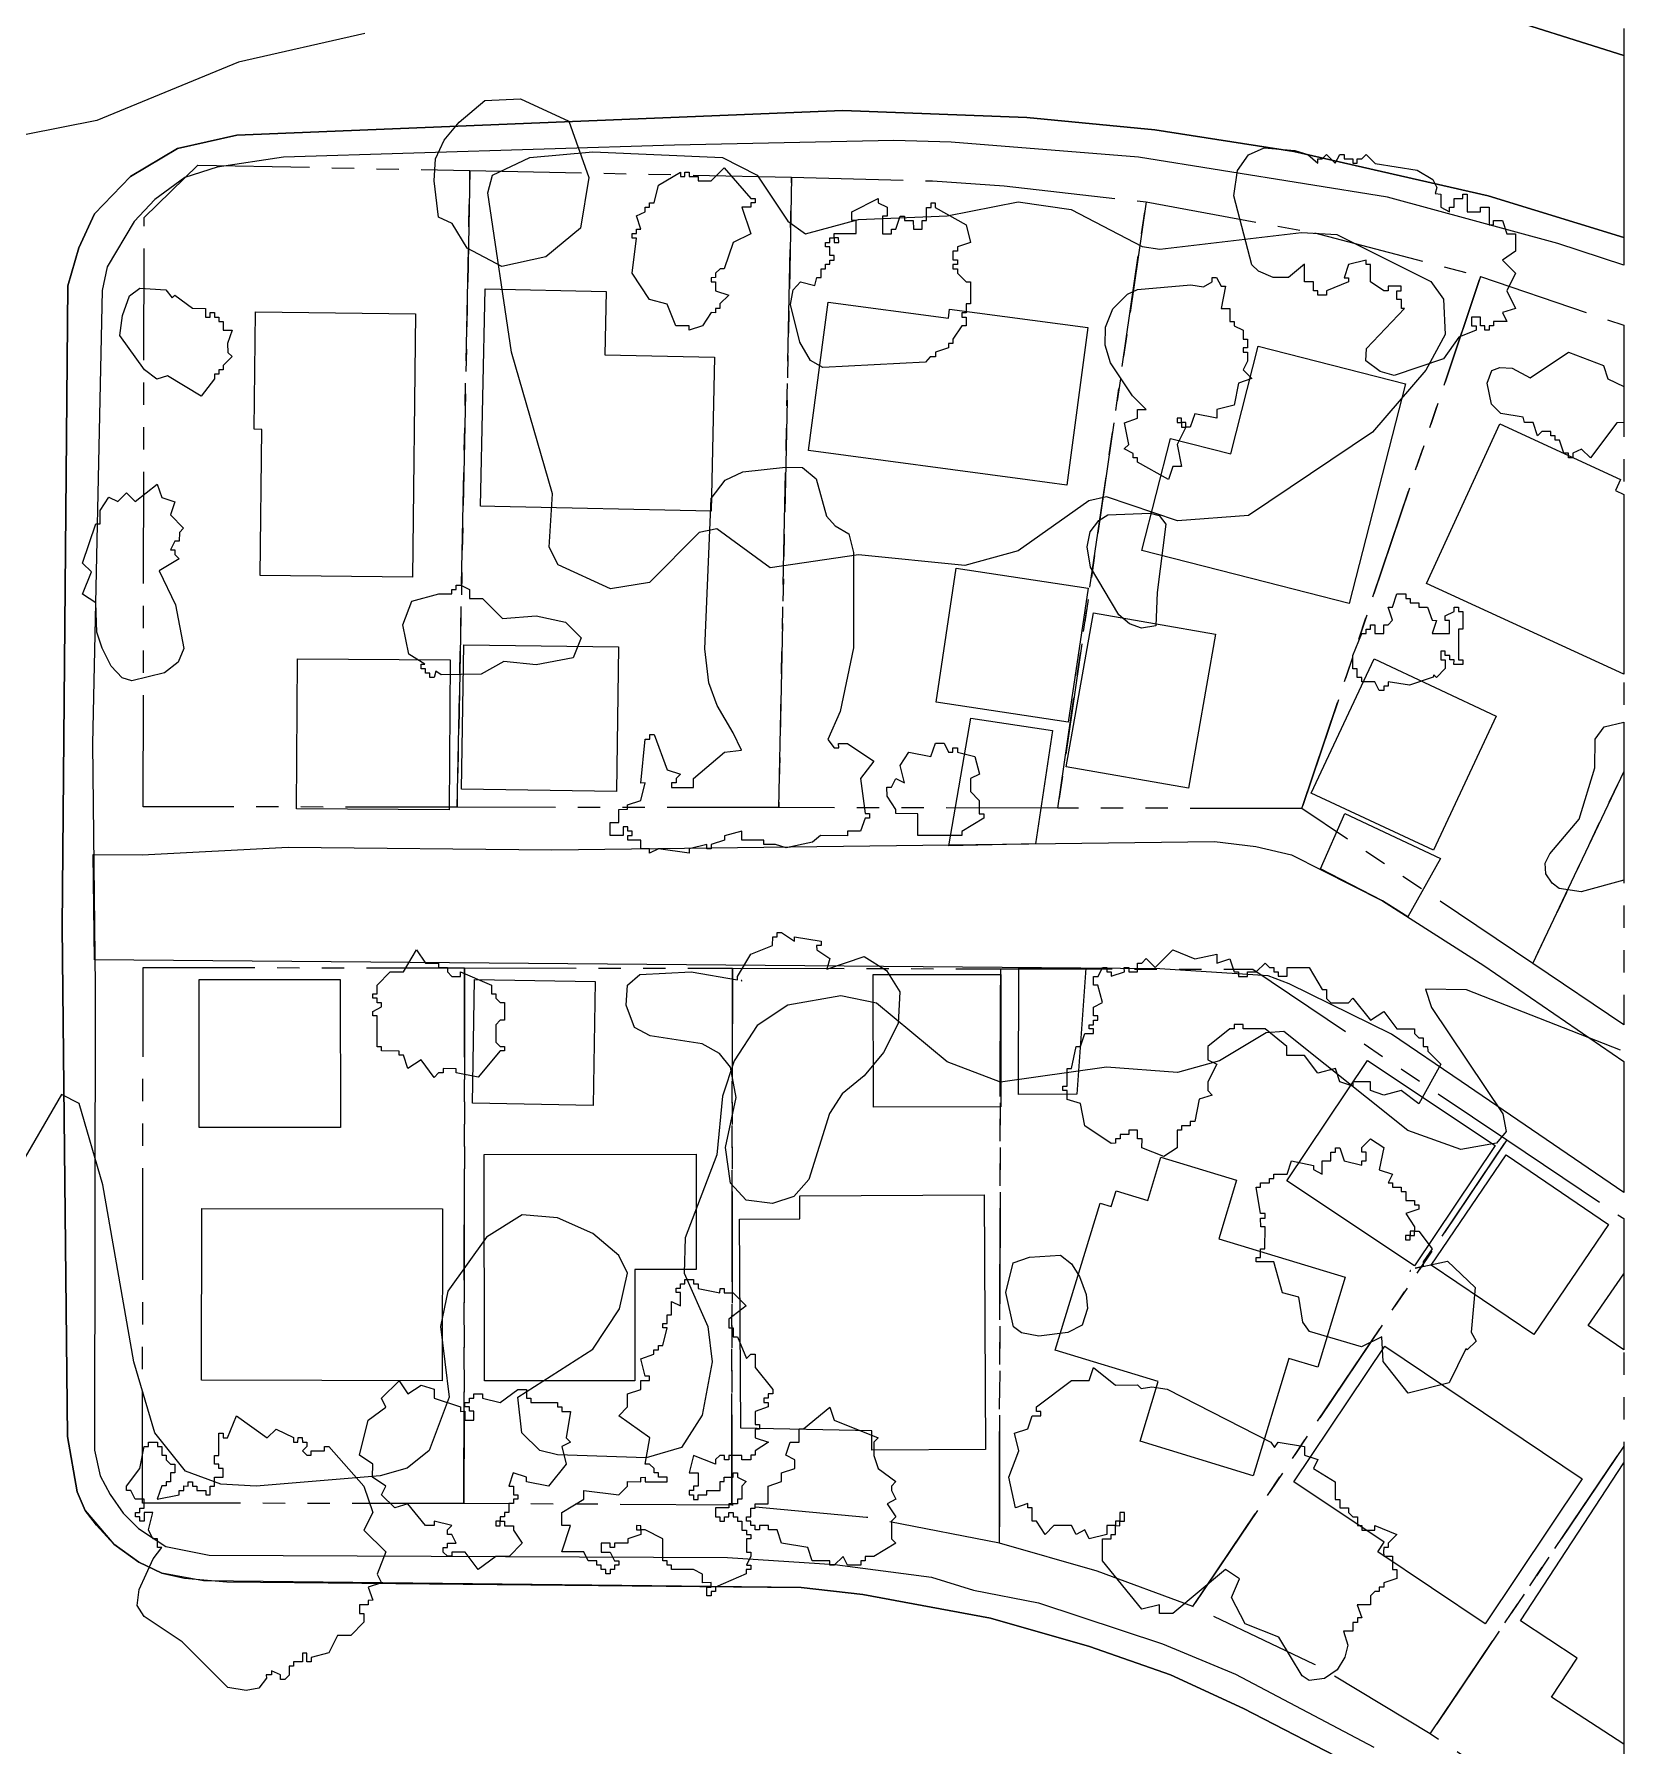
# Model space of a CAD drawing. Header units: metres. Extents: x -550 to 550, y -500 to 950.
# Drawn here: x 459.6 to 550, y -292.6 to -195.2 of the extents above; entities that cross this region are included whole.
import ezdxf

# ---------------------------------------------------------------- set-up
doc = ezdxf.new("R2010")
doc.units = ezdxf.units.M
doc.header["$LTSCALE"] = 2
doc.linetypes.add('PHANTOM', pattern=[6.35, 3.175, -0.635, 0.635, -0.635, 0.635, -0.635])
for name, color, linetype in [('SITE-BLDG-EXIST', 7, 'CONTINUOUS'), ('SITE-PARKING', 250, 'CONTINUOUS'), ('SITE-PROPERTY', 7, 'PHANTOM'), ('SITE-ROAD-CURB', 7, 'CONTINUOUS'), ('SITE-ROAD-GRAVEL', 32, 'CONTINUOUS'), ('SITE-ROAD-PAVED', 7, 'CONTINUOUS'), ('SITE-TREE-CANOPY', 94, 'CONTINUOUS'), ('TOPO-CONTOUR-MINOR', 9, 'CONTINUOUS')]:
    doc.layers.add(name, color=color, linetype=linetype)

msp = doc.modelspace()

# ---------------------------------------------------------------- linework, layer by layer
at = {"layer": 'SITE-BLDG-EXIST'}
for points in [[(485.802, -222.056), (484.973, -222.044), (485.248, -209.675), (492.124, -209.828), (492.049, -213.443), (498.285, -213.573), (498.092, -222.327)], [(472.447, -225.989), (472.534, -217.679), (472.113, -217.668), (472.184, -210.994), (481.279, -211.105), (481.113, -226.077)], [(516.094, -220.547), (503.63, -218.885), (504.757, -210.433), (511.596, -211.342), (511.66, -210.83), (519.525, -211.886), (518.32, -220.85)], [(529.648, -226.37), (522.585, -224.559), (524.215, -218.198), (527.648, -219.07), (529.215, -212.943), (537.584, -215.078), (534.387, -227.577)], [(538.785, -226.437), (542.961, -217.365), (549.818, -220.521), (549.529, -221.155), (550, -221.371), (550, -231.595)], [(510.889, -233.199), (512.036, -225.57), (519.542, -226.702), (518.395, -234.332)], [(518.293, -236.868), (519.835, -228.104), (526.779, -229.325), (525.238, -238.089)], [(483.249, -230.785), (483.196, -239.317), (474.516, -239.262), (474.569, -230.73)], [(492.836, -230.051), (492.721, -238.283), (483.9, -238.15), (484.023, -229.929)], [(542.751, -233.983), (539.174, -241.621), (532.225, -238.364), (535.802, -230.727)], [(468.985, -254.038), (468.977, -248.977), (476.997, -248.976), (477.008, -257.385), (468.981, -257.386)], [(484.638, -248.974), (491.507, -249.082), (491.393, -256.135), (484.524, -256.015)], [(507.316, -248.69), (514.564, -248.688), (514.576, -256.219), (507.321, -256.232)], [(535.423, -253.574), (542.679, -258.411), (538.099, -265.268), (530.843, -260.432)], [(485.195, -258.93), (497.247, -258.912), (497.253, -265.463), (493.755, -265.47), (493.761, -271.8), (485.207, -271.8)], [(549.135, -262.901), (544.878, -269.17), (539.047, -265.225), (543.303, -258.945)], [(520.223, -261.687), (520.847, -261.877), (521.122, -260.987), (522.927, -261.535), (523.674, -259.088), (527.977, -260.395), (526.969, -263.72), (534.158, -265.909), (532.6, -271.035), (530.957, -270.532), (528.926, -277.204), (522.489, -275.239), (523.525, -271.847), (517.67, -270.06)], [(499.707, -262.608), (503.148, -262.59), (503.143, -261.277), (513.621, -261.223), (513.709, -275.706), (507.241, -275.743), (507.235, -274.642), (499.777, -274.488)], [(482.825, -262.02), (482.806, -271.809), (469.111, -271.77), (469.137, -261.992)], [(536.408, -269.838), (547.642, -277.383), (542.119, -285.619), (536.014, -281.529), (536.38, -280.984), (531.243, -277.541)], [(545.886, -289.794), (547.342, -287.572), (544.121, -285.465), (550, -276.464), (550, -292.479)]]:
    msp.add_lwpolyline(points, close=True, dxfattribs=at)
at = {"layer": 'SITE-PARKING'}
for points in [[(516.539, -241.248), (511.616, -241.365), (512.861, -234.103), (517.502, -234.798)], [(537.716, -245.401), (536.277, -244.487), (532.761, -242.681), (534.141, -239.535), (539.574, -242.088)], [(518.903, -255.501), (515.574, -255.519), (515.604, -248.289), (519.403, -248.327)], [(547.983, -268.651), (550, -265.708), (550, -270.036)]]:
    msp.add_lwpolyline(points, close=True, dxfattribs=at)
at = {"layer": 'SITE-PROPERTY'}
for points in [[(483.646, -239.173), (465.801, -239.14), (465.849, -205.624), (468.9, -202.636), (484.379, -202.955)], [(501.941, -239.195), (483.646, -239.173), (484.379, -202.955), (502.673, -203.322)], [(517.813, -239.226), (501.941, -239.195), (502.673, -203.322), (510.693, -203.543), (514.752, -203.815), (522.834, -204.737)], [(531.697, -239.242), (517.813, -239.226), (522.834, -204.737), (532.418, -206.495), (541.854, -208.976)], [(544.82, -248.068), (531.697, -239.242), (541.854, -208.976), (550, -211.754), (550, -237.143)], [(544.82, -248.068), (550, -237.143), (550, -251.555)], [(484.033, -278.785), (465.752, -278.762), (465.79, -248.283), (484.077, -248.317)], [(499.266, -278.87), (484.033, -278.785), (484.077, -248.317), (499.31, -248.336)], [(514.489, -281.035), (506.934, -279.569), (499.266, -278.87), (499.31, -248.336), (514.55, -248.365)], [(525.483, -284.642), (520.057, -282.633), (514.489, -281.035), (514.55, -248.365), (528.905, -248.383), (543.347, -258.1)], [(538.986, -291.888), (532.418, -287.932), (525.483, -284.642), (543.347, -258.1), (550, -262.574), (550, -275.512)], [(538.986, -291.888), (550, -275.512), (550, -299.298)]]:
    msp.add_lwpolyline(points, close=True, dxfattribs=at)
at = {"layer": 'SITE-ROAD-CURB'}
for points in [[(550, -194.867), (550, -196.412), (541.943, -193.859)], [(534.756, -293.752), (528.376, -290.452), (524.221, -288.522), (519.609, -286.926), (513.978, -285.306), (506.718, -283.951), (503.221, -283.569), (469.216, -283.183), (466.85, -282.746), (465.551, -282.11), (464.127, -281.096), (463.131, -280.016), (462.493, -279.181), (462.031, -278.112), (461.494, -274.975), (461.178, -245.975), (461.504, -209.501), (462.139, -207.355), (463.019, -205.409), (465.072, -203.298), (467.743, -201.689), (471.115, -200.936), (505.578, -199.544), (516.042, -199.935), (523.338, -200.644), (531.23, -201.866), (542.288, -204.394), (550, -206.753), (550, -208.336), (546.253, -207.101), (536.571, -204.465), (522.409, -202.189), (511.742, -201.331), (508.49, -201.238), (496.01, -201.512), (473.775, -202.186), (470.01, -202.759), (468.155, -203.347), (466.447, -204.602), (465.273, -205.857), (463.753, -208.436), (463.463, -209.77), (462.905, -235.565), (463.056, -249.37), (463.017, -275.755), (463.352, -277.202), (463.92, -278.271), (464.663, -279.328), (465.519, -280.197), (467.091, -281.222), (469.555, -281.715), (499.023, -281.862), (505.14, -282.248), (510.631, -282.977), (513.025, -283.714), (516.718, -284.442), (523.774, -286.764), (527.915, -288.482), (535.783, -292.652)]]:
    msp.add_lwpolyline(points, dxfattribs=at)
at = {"layer": 'SITE-ROAD-GRAVEL'}
msp.add_lwpolyline([(540.752, -254.782), (536.787, -252.085), (530.976, -249.219), (529.768, -248.762), (523.624, -248.365), (463.03, -247.846), (462.946, -241.862), (465.741, -241.876), (474.036, -241.441), (489.03, -241.604), (526.716, -241.116), (529.082, -241.397), (531.104, -241.889), (536.277, -244.487), (542.045, -248.176), (550, -253.642), (550, -261.094)], close=True, dxfattribs=at)
at = {"layer": 'SITE-ROAD-PAVED'}
msp.add_lwpolyline([(541.943, -193.859), (550, -196.412), (550, -206.753), (542.288, -204.394), (531.23, -201.866), (523.338, -200.644), (516.042, -199.935), (505.578, -199.544), (471.115, -200.936), (467.743, -201.689), (465.072, -203.298), (463.019, -205.409), (462.139, -207.355), (461.504, -209.501), (461.178, -245.975), (461.494, -274.975), (462.031, -278.112), (462.493, -279.181), (464.127, -281.096), (465.551, -282.11), (466.85, -282.746), (468.149, -283.037), (470.543, -283.229), (503.221, -283.569), (506.718, -283.951), (513.978, -285.306), (519.609, -286.926), (524.221, -288.522), (528.376, -290.452), (534.756, -293.752)], dxfattribs=at)
at = {"layer": 'SITE-TREE-CANOPY'}
for points in [[(487.249, -198.865), (490, -200.136), (491.141, -203.341), (490.667, -206.233), (488.699, -207.866), (486.184, -208.408), (484.219, -207.371), (483.364, -205.957), (482.599, -205.6), (482.341, -203.542), (482.427, -202.285), (482.913, -201.229), (483.764, -200.195), (485.233, -198.963)], [(538.252, -202.932), (539.15, -203.455), (539.36, -203.912), (539.275, -204.257), (539.598, -204.29), (539.597, -205.036), (540.096, -205.292), (540.096, -205.036), (540.349, -205.036), (540.35, -204.536), (540.848, -204.537), (540.848, -204.292), (541.094, -204.292), (541.1, -205.293), (541.844, -205.294), (541.845, -205.038), (542.35, -205.039), (542.349, -206.04), (542.595, -206.04), (542.595, -205.784), (543.101, -205.785), (543.346, -206.542), (543.845, -206.542), (543.85, -207.544), (543.098, -208.043), (543.849, -208.789), (543.349, -209.79), (543.846, -210.792), (543.095, -211.035), (543.347, -211.536), (542.595, -211.535), (542.595, -211.791), (542.349, -211.791), (542.349, -212.036), (542.096, -212.035), (542.096, -211.791), (541.851, -211.79), (541.844, -211.29), (541.346, -211.289), (541.345, -211.79), (541.598, -211.79), (541.598, -212.035), (540.614, -212.434), (539.742, -213.657), (536.945, -214.61), (536.138, -214.386), (535.338, -213.785), (535.36, -213.084), (537.533, -210.795), (537.35, -210.795), (537.351, -210.294), (537.098, -210.294), (537.099, -209.793), (537.344, -209.794), (537.345, -209.538), (536.6, -209.537), (536.6, -209.793), (536.347, -209.793), (535.596, -209.291), (535.597, -208.29), (535.345, -208.29), (535.345, -208.045), (534.347, -208.288), (534.101, -209.045), (534.346, -209.045), (534.346, -209.29), (533.095, -209.789), (533.095, -210.044), (532.597, -210.044), (532.597, -209.788), (532.351, -209.788), (532.345, -209.287), (531.846, -209.287), (531.847, -208.285), (530.926, -209.03), (530.055, -209.04), (529.227, -208.683), (528.841, -208.315), (527.814, -204.387), (528.04, -202.941), (528.659, -202.052), (529.552, -201.664), (531.293, -201.811), (532.03, -202.034), (532.599, -202.535), (532.599, -202.291), (532.845, -202.291), (533.098, -202.035), (533.596, -202.537), (533.849, -202.036), (534.095, -202.037), (534.095, -202.292), (534.6, -202.293), (534.6, -202.538), (534.846, -202.538), (534.846, -202.293), (535.099, -202.294), (535.345, -202.038), (535.857, -202.55)], [(500.347, -204.543), (500.6, -204.543), (500.599, -204.788), (500.347, -204.788), (500.346, -205.043), (499.848, -205.043), (500.344, -206.545), (499.347, -207.044), (498.846, -208.534), (498.6, -208.545), (498.347, -208.79), (498.347, -209.034), (498.101, -209.045), (498.101, -209.29), (498.347, -209.29), (498.346, -209.791), (499.097, -210.036), (498.598, -210.536), (498.598, -210.792), (498.345, -210.792), (498.344, -211.037), (498.099, -211.036), (497.599, -211.792), (496.847, -212.036), (496.848, -211.791), (496.096, -211.79), (495.599, -210.544), (494.595, -210.287), (493.6, -208.795), (493.848, -206.793), (493.595, -206.793), (493.595, -206.537), (493.848, -206.537), (493.849, -206.292), (494.094, -206.293), (493.849, -205.536), (494.348, -205.292), (494.349, -205.036), (494.594, -205.036), (494.595, -204.792), (494.848, -204.792), (495.095, -203.791), (496.346, -203.036), (496.345, -203.292), (496.598, -203.292), (496.598, -203.037), (496.844, -203.037), (496.851, -203.293), (497.35, -203.293), (497.349, -203.538), (498.101, -203.539), (498.846, -202.795)], [(505.099, -206.54), (506.349, -206.541), (506.35, -205.785), (506.097, -205.785), (506.098, -205.295), (507.595, -204.541), (507.594, -204.785), (508.1, -205.042), (508.099, -205.542), (507.846, -205.542), (507.845, -206.543), (508.351, -206.544), (508.351, -206.288), (508.597, -206.288), (508.85, -205.543), (509.096, -205.544), (509.096, -205.788), (509.595, -205.789), (509.601, -206.289), (510.1, -206.29), (510.1, -205.789), (510.346, -205.79), (510.347, -205.044), (510.6, -205.045), (510.6, -204.789), (510.846, -204.789), (510.846, -205.045), (512.6, -206.037), (512.845, -207.039), (512.1, -207.294), (512.1, -207.538), (511.847, -207.538), (511.846, -208.039), (512.099, -208.039), (512.099, -208.295), (511.846, -208.294), (511.846, -208.539), (512.098, -208.539), (512.098, -208.795), (512.596, -209.285), (512.849, -209.286), (512.847, -210.543), (512.595, -210.542), (512.601, -211.043), (512.348, -211.043), (512.348, -211.287), (512.601, -211.288), (512.6, -211.788), (512.347, -211.788), (511.848, -212.544), (511.847, -212.788), (511.595, -212.788), (511.594, -213.044), (510.85, -213.288), (510.849, -213.544), (510.554, -213.543), (510.28, -213.843), (504.451, -214.148), (503.756, -213.757), (503.146, -212.711), (502.615, -210.564), (502.77, -209.729), (503.185, -209.274), (503.993, -209.497), (504.099, -209.041), (504.344, -209.042), (504.345, -208.541), (504.598, -208.541), (504.598, -208.286), (504.851, -208.286), (504.844, -208.041), (505.097, -208.041), (505.097, -207.786), (504.845, -207.785), (504.845, -207.285), (504.599, -207.284), (504.6, -207.04), (504.846, -207.04), (504.846, -206.784), (505.099, -206.785)], [(505.098, -207.04), (505.351, -207.041), (505.344, -206.785), (505.099, -206.785)], [(524.601, -218.544), (524.845, -219.79), (524.347, -219.789), (524.1, -220.534), (522.346, -219.542), (522.346, -219.286), (522.1, -219.286), (522.1, -219.041), (521.595, -218.785), (521.848, -218.54), (521.597, -217.294), (522.349, -217.039), (522.349, -216.539), (522.834, -216.539), (522.055, -215.771), (520.807, -213.889), (520.5, -212.877), (520.529, -211.865), (520.938, -210.819), (521.774, -209.986), (522.343, -209.709), (525.371, -209.457), (526.101, -209.569), (526.6, -209.291), (526.6, -209.035), (526.846, -209.036), (527.098, -209.537), (527.351, -209.537), (527.097, -210.794), (527.595, -210.794), (527.594, -211.539), (527.847, -211.54), (527.847, -211.784), (528.345, -212.041), (528.345, -212.542), (528.597, -212.542), (528.597, -213.042), (528.351, -213.042), (528.351, -213.287), (528.597, -213.287), (528.596, -213.788), (528.35, -214.288), (528.848, -214.789), (528.096, -215.044), (527.848, -216.29), (526.851, -216.544), (526.85, -217.045), (525.601, -216.787), (525.347, -217.544), (525.101, -217.543)], [(466.575, -214.813), (465.873, -214.29), (464.471, -212.341), (464.613, -211.196), (465.015, -210.084), (465.605, -209.651), (467.087, -209.73), (467.437, -210.198), (467.599, -210.042), (468.596, -210.789), (469.347, -210.79), (469.346, -211.29), (469.599, -211.291), (469.6, -211.035), (469.845, -211.035), (469.845, -211.291), (470.098, -211.291), (470.098, -211.536), (470.35, -211.536), (470.35, -212.037), (470.848, -212.038), (470.595, -212.794), (470.601, -213.294), (470.847, -213.539), (470.347, -214.039), (470.347, -214.295), (470.101, -214.295), (470.101, -214.539), (469.848, -214.539), (469.848, -214.795), (469.095, -215.795), (467.179, -214.636)], [(549.597, -217.295), (548.099, -219.295), (547.601, -218.794), (547.095, -219.038), (547.095, -219.294), (546.849, -219.294), (546.849, -219.038), (546.596, -219.038), (546.345, -218.292), (546.099, -218.292), (546.099, -218.036), (545.846, -218.036), (545.846, -217.791), (545.348, -217.79), (545.095, -218.035), (544.85, -217.289), (544.351, -217.288), (544.288, -216.988), (543.003, -216.775), (542.47, -216.241), (542.24, -215.039), (542.501, -214.327), (542.943, -214.15), (543.646, -214.195), (544.67, -214.742), (546.849, -213.287), (548.85, -214.035), (549.095, -214.791), (550, -215.244), (550, -217.286)], [(524.849, -217.042), (524.596, -217.042), (524.596, -217.287), (524.848, -217.287)], [(525.094, -217.287), (524.848, -217.287), (524.848, -217.543), (525.101, -217.543)], [(499.348, -234.932), (498.437, -233.384), (497.968, -232.093), (497.731, -230.158), (498.093, -221.604), (498.895, -220.559), (499.892, -220.093), (502.323, -219.818), (503.285, -219.853), (504.071, -220.488), (504.651, -222.613), (505.156, -223.159), (505.935, -223.627), (506.201, -224.684), (506.194, -230.101), (505.438, -233.726), (504.741, -235.316), (505.098, -235.795), (505.351, -235.784), (505.345, -235.54), (505.85, -235.54), (507.345, -236.543), (506.599, -237.543), (506.85, -239.535), (507.095, -239.535), (507.095, -239.791), (506.849, -239.791), (506.596, -240.536), (505.851, -240.535), (505.851, -240.791), (504.313, -240.789), (503.863, -241.166), (502.367, -241.487), (501.756, -241.286), (501.096, -241.285), (501.096, -241.041), (499.846, -241.039), (499.846, -240.538), (498.849, -240.793), (498.849, -241.038), (498.097, -241.293), (498.097, -241.537), (497.851, -241.537), (497.851, -241.292), (496.846, -241.536), (496.846, -241.792), (495.098, -241.545), (494.599, -241.789), (494.599, -241.544), (494.1, -241.544), (494.101, -241.043), (493.35, -241.042), (493.35, -240.786), (493.596, -240.787), (493.596, -240.542), (493.35, -240.542), (493.35, -240.286), (493.098, -240.286), (493.097, -240.786), (492.346, -240.785), (492.347, -240.04), (492.845, -240.04), (492.846, -239.295), (493.345, -239.285), (493.345, -239.04), (494.097, -238.785), (494.351, -237.784), (494.098, -237.795), (494.347, -235.293), (494.6, -235.293), (494.6, -235.037), (494.846, -235.037), (495.595, -237.04), (496.346, -237.286), (496.1, -237.542), (496.1, -237.786), (495.847, -237.786), (495.846, -238.042), (497.096, -238.043), (497.097, -237.543), (498.848, -236.043), (499.817, -235.922)], [(463.097, -227.534), (462.346, -227.044), (462.846, -225.788), (462.348, -225.287), (463.096, -223.04), (463.348, -223.041), (463.349, -222.284), (463.849, -221.54), (464.347, -221.785), (464.846, -221.285), (465.344, -221.786), (466.596, -220.787), (466.848, -221.543), (467.599, -221.789), (467.345, -222.545), (468.096, -223.291), (467.85, -223.536), (467.849, -224.036), (467.596, -224.036), (467.35, -224.536), (467.595, -224.537), (467.595, -224.792), (467.848, -225.037), (466.709, -225.726), (467.641, -227.662), (468.115, -230.132), (467.777, -230.922), (466.997, -231.521), (465.156, -231.986), (464.602, -231.819), (463.978, -231.14), (463.459, -230.116), (463.151, -229.214)], [(522.58, -228.986), (521.885, -228.73), (521.275, -228.217), (519.67, -225.512), (519.474, -224.355), (519.651, -223.51), (520.15, -222.854), (520.656, -222.532), (523.072, -222.446), (523.585, -222.58), (523.964, -223.059), (523.467, -226.963), (523.395, -228.843)], [(482.6, -227.036), (483.345, -227.036), (483.345, -226.792), (483.598, -226.792), (483.598, -226.536), (483.851, -226.536), (484.349, -226.793), (484.349, -227.293), (485.1, -227.294), (486.237, -228.43), (488.14, -228.277), (489.804, -228.646), (490.709, -229.537), (490.258, -230.671), (488.144, -231.08), (486.304, -230.889), (485.018, -231.61), (482.735, -231.63), (482.441, -231.44), (482.349, -231.785), (482.096, -231.785), (482.096, -231.54), (481.851, -231.54), (481.851, -231.295), (481.598, -231.295), (481.598, -231.039), (481.809, -231.039), (480.904, -230.471), (480.569, -228.791), (481.069, -227.445)], [(539.165, -231.776), (537.816, -232.22), (536.601, -232.04), (536.601, -232.285), (536.348, -232.285), (536.348, -232.54), (536.095, -232.54), (535.85, -232.039), (535.098, -232.038), (535.098, -231.794), (534.846, -231.793), (534.846, -231.293), (534.6, -231.292), (534.594, -230.536), (535.094, -229.291), (535.347, -229.291), (535.348, -229.035), (535.6, -229.036), (535.601, -228.791), (535.846, -228.791), (535.846, -229.292), (536.345, -229.292), (536.345, -228.792), (536.598, -228.792), (536.851, -228.537), (536.599, -227.791), (536.845, -227.791), (537.099, -227.035), (537.597, -227.036), (537.597, -227.292), (537.85, -227.292), (537.85, -227.537), (538.348, -227.537), (538.348, -227.793), (538.847, -227.794), (539.098, -228.539), (539.344, -228.54), (539.098, -229.285), (540.095, -229.286), (540.096, -228.54), (539.85, -228.54), (539.85, -228.284), (540.349, -228.04), (540.349, -227.784), (540.595, -227.785), (540.595, -228.041), (540.848, -228.041), (540.847, -229.042), (540.601, -229.042), (540.599, -230.788), (540.844, -230.788), (540.851, -231.044), (540.345, -231.044), (540.346, -230.788), (540.1, -230.787), (540.1, -230.543), (539.847, -230.542), (539.848, -230.287), (539.595, -230.286), (539.594, -230.787), (539.847, -230.787), (539.847, -231.288), (539.347, -231.788), (539.207, -231.643)], [(547.578, -243.978), (546.328, -243.787), (545.935, -243.487), (545.563, -242.952), (545.522, -242.352), (545.803, -241.818), (547.463, -239.851), (548.352, -236.938), (548.382, -235.303), (548.881, -234.602), (550, -234.333), (550, -243.316)], [(511.594, -236.037), (511.847, -236.037), (511.847, -235.792), (512.1, -235.792), (512.1, -236.037), (513.097, -236.294), (513.349, -237.285), (512.85, -237.54), (512.849, -238.285), (513.347, -238.786), (513.346, -239.543), (513.599, -239.543), (513.598, -239.788), (512.347, -240.543), (512.347, -240.787), (509.847, -240.784), (509.848, -239.538), (508.598, -239.537), (508.599, -239.292), (508.101, -238.535), (508.094, -238.035), (508.347, -238.035), (508.601, -237.535), (509.099, -237.791), (508.847, -236.79), (509.347, -236.045), (510.597, -236.291), (510.851, -235.535), (511.349, -235.536)], [(499.598, -248.792), (500.351, -247.536), (501.594, -247.037), (501.595, -246.536), (501.848, -246.537), (501.848, -246.292), (502.101, -246.292), (502.845, -246.794), (502.845, -246.538), (504.348, -246.784), (504.347, -247.04), (504.094, -247.04), (504.101, -247.285), (504.845, -247.786), (504.676, -248.375), (506.791, -247.666), (508.061, -248.457), (508.825, -249.682), (508.724, -251.473), (507.901, -253.118), (506.796, -254.452), (505.552, -255.485), (504.827, -256.596), (503.643, -260.354), (502.799, -261.321), (501.576, -261.72), (500.095, -261.529), (499.204, -260.56), (498.912, -258.524), (499.526, -255.689), (499.198, -253.953), (498.574, -253.185), (497.584, -252.627), (494.628, -252.179), (493.737, -251.699), (493.254, -250.431), (493.332, -249.296), (494.036, -248.696), (496.957, -248.544), (499.597, -248.992)], [(481.844, -248.036), (482.596, -248.037), (482.596, -248.293), (483.101, -248.293), (483.101, -248.538), (483.346, -248.794), (483.845, -248.795), (483.845, -248.539), (485.6, -249.287), (485.6, -249.787), (485.845, -249.787), (485.845, -250.043), (486.098, -250.288), (486.35, -250.289), (486.349, -251.29), (486.096, -251.289), (485.85, -251.545), (485.849, -252.535), (486.095, -252.791), (486.347, -252.791), (486.347, -253.036), (486.101, -253.036), (484.849, -254.536), (483.6, -254.29), (483.6, -254.045), (482.848, -254.044), (482.848, -254.289), (482.595, -254.289), (482.349, -254.544), (481.599, -253.542), (480.847, -254.042), (480.595, -253.285), (480.349, -253.285), (480.349, -253.04), (479.345, -253.039), (479.345, -252.794), (479.1, -252.794), (479.095, -251.036), (478.849, -251.036), (478.849, -250.791), (479.348, -250.536), (479.348, -250.291), (479.096, -250.291), (479.096, -250.035), (478.85, -250.035), (478.85, -249.79), (479.096, -249.79), (479.097, -249.29), (479.849, -248.534), (480.601, -248.535), (481.347, -247.29)], [(525.598, -247.789), (526.848, -247.535), (526.848, -248.035), (527.6, -247.792), (527.844, -248.537), (528.097, -248.537), (528.097, -248.793), (528.596, -248.794), (528.596, -248.538), (529.094, -248.539), (529.601, -248.039), (529.846, -248.295), (530.099, -248.295), (530.099, -248.54), (530.345, -248.54), (530.344, -248.785), (530.85, -248.785), (530.851, -248.285), (532.101, -248.286), (532.851, -249.544), (533.096, -249.545), (533.096, -250.045), (533.348, -250.29), (534.346, -250.291), (534.599, -250.036), (535.594, -251.294), (536.347, -250.794), (537.097, -251.785), (538.101, -251.787), (538.101, -252.042), (538.346, -252.287), (538.599, -252.288), (538.598, -252.788), (538.844, -252.789), (538.851, -253.044), (539.595, -253.791), (538.349, -256.036), (537.345, -255.29), (536.348, -255.544), (535.597, -255.287), (535.597, -254.787), (534.6, -254.786), (534.6, -255.042), (533.849, -254.785), (533.597, -254.039), (532.599, -254.294), (531.849, -253.292), (530.844, -253.291), (530.845, -252.79), (529.596, -251.787), (528.346, -251.786), (528.346, -251.541), (527.848, -251.541), (527.847, -251.785), (527.595, -251.785), (526.35, -252.785), (526.349, -253.541), (526.848, -253.786), (526.348, -254.787), (526.347, -255.287), (526.6, -255.544), (525.848, -255.787), (525.601, -257.044), (525.348, -257.044), (525.348, -257.288), (524.849, -257.288), (524.849, -257.544), (524.596, -257.543), (524.595, -258.544), (523.85, -259.044), (522.6, -258.542), (522.601, -258.041), (522.348, -258.041), (522.348, -257.541), (521.85, -257.54), (521.85, -257.785), (521.351, -257.795), (521.351, -258.04), (521.098, -258.04), (521.097, -258.284), (520.845, -258.295), (519.35, -257.292), (519.099, -256.035), (518.348, -255.789), (518.348, -255.289), (518.095, -255.288), (518.096, -255.044), (518.348, -255.044), (518.35, -254.043), (518.595, -254.043), (518.85, -252.787), (519.096, -252.787), (519.349, -252.042), (519.848, -252.042), (519.848, -251.787), (519.595, -251.786), (519.596, -251.542), (519.849, -251.542), (519.849, -251.286), (520.095, -251.286), (520.095, -251.042), (519.849, -251.041), (519.85, -250.541), (520.349, -250.286), (520.097, -249.295), (519.844, -249.295), (519.845, -248.794), (520.098, -248.795), (520.351, -248.294), (520.597, -248.295), (520.597, -248.539), (520.849, -248.54), (520.849, -248.784), (521.601, -248.541), (521.594, -248.285), (521.847, -248.285), (521.847, -248.541), (522.345, -248.542), (522.346, -248.041), (522.599, -248.041), (522.845, -247.786), (523.35, -248.287), (524.348, -247.287)], [(499.85, -249.037), (499.794, -249.037), (499.85, -249.07)], [(538.347, -263.289), (539.097, -264.291), (538.598, -265.035), (538.597, -265.291), (538.127, -265.402), (539.981, -264.993), (541.553, -266.496), (541.325, -269.043), (541.598, -269.544), (541.099, -270.044), (541.015, -269.977), (540.078, -271.923), (537.739, -272.51), (536.315, -270.695), (536.247, -269.293), (535.087, -269.87), (532.132, -268.988), (531.753, -268.464), (531.523, -267.04), (530.596, -266.794), (530.1, -265.036), (529.096, -265.035), (529.096, -264.79), (529.349, -264.791), (529.349, -264.29), (529.595, -264.29), (529.597, -263.045), (529.351, -263.044), (529.344, -262.544), (529.597, -262.544), (529.598, -262.288), (529.345, -262.288), (529.101, -260.786), (529.346, -260.786), (529.347, -260.541), (529.845, -260.542), (529.846, -260.286), (530.099, -260.286), (530.099, -260.042), (530.85, -260.043), (531.097, -259.287), (532.347, -259.544), (532.347, -259.789), (532.845, -260.045), (532.846, -259.289), (533.344, -259.289), (533.345, -258.789), (533.598, -258.789), (533.598, -258.544), (533.851, -258.545), (534.096, -259.29), (535.1, -259.536), (535.1, -259.291), (535.346, -259.292), (535.347, -258.791), (535.101, -258.791), (535.101, -258.535), (535.6, -258.035), (536.351, -258.537), (536.097, -259.793), (536.848, -260.039), (536.595, -260.539), (536.847, -260.539), (536.847, -260.795), (537.346, -260.785), (537.345, -261.041), (537.598, -261.041), (537.598, -261.541), (538.096, -261.542), (538.096, -261.787), (538.349, -261.787), (538.348, -262.043), (537.597, -262.287), (538.094, -263.044), (538.101, -263.288)], [(537.595, -263.544), (537.595, -263.788), (537.848, -263.789), (537.848, -263.544)], [(537.848, -263.288), (537.848, -263.544), (538.101, -263.544), (538.101, -263.288)], [(516.195, -264.764), (517.965, -264.654), (518.582, -265.156), (519.045, -265.868), (519.43, -266.892), (519.506, -267.682), (519.203, -268.638), (518.374, -269.049), (516.73, -269.258), (515.754, -269.068), (515.291, -268.734), (514.858, -266.786), (515.281, -265.085)], [(537.874, -265.524), (537.846, -265.535), (537.846, -265.591)], [(494.095, -280.543), (493.35, -280.787), (493.35, -281.043), (492.598, -281.042), (492.598, -281.287), (492.345, -281.286), (492.346, -281.042), (491.847, -281.041), (491.846, -281.542), (492.345, -281.542), (492.597, -282.043), (492.85, -282.044), (492.85, -282.288), (492.597, -282.288), (492.597, -282.544), (492.351, -282.543), (492.35, -282.788), (492.098, -282.788), (492.098, -282.543), (491.845, -282.543), (491.845, -282.287), (491.6, -282.287), (491.6, -282.042), (491.094, -282.041), (490.849, -281.54), (489.599, -281.539), (490.099, -280.038), (489.601, -280.037), (489.595, -279.292), (490.846, -278.537), (490.846, -278.037), (492.848, -278.295), (493.347, -277.795), (493.347, -277.539), (494.099, -277.54), (494.099, -277.295), (494.345, -277.284), (494.344, -277.54), (495.595, -277.542), (495.595, -277.286), (495.096, -277.285), (495.096, -277.041), (494.851, -277.04), (494.851, -276.784), (494.598, -276.539), (494.346, -276.539), (494.6, -275.038), (492.846, -273.79), (493.345, -273.29), (493.346, -272.544), (494.098, -272.29), (494.099, -271.789), (494.597, -271.79), (494.598, -271.545), (494.345, -271.545), (494.1, -270.543), (494.845, -270.288), (494.845, -270.043), (495.098, -270.044), (495.098, -269.788), (495.351, -269.788), (495.598, -268.787), (495.345, -268.787), (495.346, -268.542), (495.598, -268.543), (495.599, -268.042), (495.845, -268.042), (495.846, -267.286), (496.351, -267.543), (496.345, -266.786), (496.099, -266.786), (496.1, -266.541), (496.345, -266.541), (496.346, -266.286), (496.598, -266.286), (496.599, -266.041), (497.097, -266.042), (497.097, -266.286), (497.35, -266.287), (497.35, -266.543), (498.599, -266.789), (498.6, -266.544), (498.846, -266.544), (498.845, -266.789), (499.351, -266.79), (500.094, -267.536), (499.096, -268.291), (499.096, -268.792), (499.348, -268.792), (499.348, -269.293), (499.601, -269.293), (500.098, -270.539), (500.351, -270.295), (500.597, -270.295), (500.596, -271.041), (501.599, -272.288), (501.598, -272.543), (501.345, -272.543), (501.345, -272.788), (501.099, -272.788), (501.099, -273.043), (501.345, -273.044), (501.345, -273.288), (500.6, -273.543), (500.599, -274.289), (500.845, -274.289), (500.844, -274.545), (500.599, -274.544), (500.598, -275.045), (501.349, -275.291), (500.597, -275.79), (500.597, -276.035), (500.351, -276.035), (500.351, -276.291), (499.845, -276.29), (499.845, -276.045), (499.101, -276.044), (499.101, -276.289), (498.848, -276.289), (498.848, -276.044), (498.595, -276.044), (498.349, -276.288), (498.349, -276.544), (497.099, -276.042), (496.845, -277.043), (497.351, -277.043), (497.35, -277.789), (497.097, -277.788), (497.097, -278.044), (496.851, -278.044), (496.851, -278.289), (497.097, -278.289), (497.096, -278.545), (497.349, -278.545), (497.349, -278.289), (497.848, -278.29), (497.848, -278.045), (498.6, -278.035), (498.6, -277.534), (498.846, -277.535), (498.846, -277.29), (499.345, -277.291), (499.345, -277.035), (499.598, -277.035), (499.598, -277.291), (500.096, -277.536), (499.85, -277.792), (499.849, -278.537), (499.596, -278.537), (499.596, -278.793), (499.097, -278.792), (499.097, -279.037), (498.346, -279.036), (498.345, -279.536), (498.598, -279.537), (498.598, -279.792), (498.85, -279.793), (498.851, -279.537), (499.097, -279.537), (499.097, -279.292), (499.35, -279.293), (499.349, -279.537), (499.595, -279.538), (499.595, -279.794), (499.848, -279.794), (499.847, -280.295), (500.1, -280.295), (500.1, -280.54), (500.345, -280.54), (500.345, -280.785), (500.099, -280.784), (500.098, -281.541), (500.351, -281.541), (500.351, -281.786), (500.098, -282.286), (500.35, -282.286), (500.35, -282.542), (500.097, -282.542), (500.097, -282.787), (498.347, -283.541), (498.347, -283.786), (498.101, -283.785), (498.101, -284.041), (497.848, -284.041), (497.849, -283.54), (498.094, -283.54), (498.095, -283.285), (497.596, -283.295), (497.597, -282.795), (497.098, -282.538), (495.848, -282.537), (495.849, -282.292), (495.596, -282.292), (495.596, -282.036), (495.35, -282.035), (495.345, -280.79), (494.348, -280.288), (494.095, -280.287)], [(520.6, -280.042), (520.6, -280.542), (519.595, -280.786), (519.35, -280.285), (518.851, -280.54), (518.599, -280.039), (517.595, -280.038), (517.095, -280.538), (516.598, -279.792), (516.345, -279.792), (516.346, -279.035), (516.1, -279.035), (516.1, -278.79), (515.405, -279.023), (515.035, -277.287), (515.598, -275.786), (515.347, -274.785), (516.098, -274.541), (516.345, -273.785), (516.851, -273.786), (516.851, -273.541), (516.598, -273.541), (516.599, -273.285), (518.595, -271.785), (519.599, -271.787), (519.846, -271.042), (521.095, -272.044), (522.345, -272.035), (522.548, -272.246), (523.159, -272.147), (524.037, -272.27), (529.933, -275.292), (530.143, -275.593), (530.347, -275.293), (531.85, -275.539), (531.849, -276.04), (532.6, -276.285), (532.347, -276.786), (533.596, -277.544), (533.595, -278.545), (533.848, -278.545), (533.847, -279.034), (534.346, -279.035), (534.345, -279.291), (534.598, -279.536), (534.851, -279.536), (534.85, -280.037), (535.096, -280.037), (535.096, -280.293), (535.847, -280.294), (535.848, -280.038), (537.097, -280.54), (536.598, -281.04), (536.597, -281.285), (536.345, -281.284), (536.344, -281.54), (536.351, -281.785), (536.85, -281.786), (536.849, -282.542), (537.095, -282.542), (537.101, -283.043), (536.349, -283.287), (536.349, -283.543), (536.096, -283.542), (536.096, -283.787), (535.85, -283.787), (535.597, -284.042), (535.596, -284.543), (534.845, -284.542), (535.097, -285.287), (534.851, -285.287), (534.851, -285.543), (534.598, -285.543), (534.597, -286.043), (534.056, -286.043), (534.301, -286.833), (534.139, -287.522), (533.696, -288.245), (532.972, -288.744), (532.115, -288.843), (531.701, -288.587), (530.39, -286.394), (528.467, -285.624), (527.682, -284.133), (528.147, -283.065), (527.347, -282.542), (524.345, -285.041), (523.6, -285.04), (523.601, -284.539), (522.596, -284.794), (520.345, -282.044), (520.347, -280.787), (520.845, -280.787), (520.846, -280.543), (521.099, -280.543), (521.099, -280.042)], [(486.349, -279.789), (486.349, -280.044), (486.848, -280.045), (486.847, -280.29), (487.345, -281.036), (486.6, -281.791), (485.848, -281.79), (484.85, -282.534), (484.1, -281.543), (483.348, -281.542), (483.348, -281.787), (483.095, -281.787), (482.85, -281.542), (482.85, -281.286), (483.096, -281.286), (483.096, -281.042), (483.595, -281.042), (483.35, -280.541), (483.097, -280.541), (483.097, -280.285), (483.35, -280.041), (482.346, -279.795), (482.346, -280.04), (481.847, -280.039), (480.845, -278.792), (480.1, -279.036), (479.349, -278.289), (479.596, -277.789), (478.845, -277.288), (478.846, -276.542), (478.095, -276.041), (478.596, -274.039), (479.601, -273.295), (479.349, -272.794), (480.348, -271.794), (480.845, -272.54), (481.597, -272.041), (482.348, -272.286), (482.348, -272.787), (483.85, -273.289), (483.85, -273.545), (484.096, -273.534), (484.095, -274.035), (484.601, -274.036), (484.594, -273.535), (484.348, -273.535), (484.349, -273.29), (484.096, -273.29), (484.096, -273.045), (484.349, -273.045), (484.349, -272.789), (484.595, -272.79), (484.596, -272.545), (485.101, -272.534), (485.101, -272.79), (486.098, -273.036), (487.096, -272.292), (487.595, -272.293), (487.601, -272.793), (487.847, -272.794), (487.847, -273.038), (489.35, -273.04), (489.349, -273.285), (489.595, -273.285), (489.595, -273.541), (490.1, -273.542), (489.846, -275.043), (490.098, -275.288), (489.599, -275.543), (489.851, -276.545), (488.845, -277.789), (487.595, -277.543), (487.596, -277.287), (486.844, -277.042), (486.598, -277.787), (486.851, -277.787), (486.85, -278.287), (487.096, -278.288), (487.095, -278.544), (486.85, -278.543), (486.849, -278.788), (486.596, -278.788), (486.596, -279.288), (486.35, -279.288), (486.35, -279.544), (486.097, -279.544), (486.097, -279.788)], [(508.344, -280.794), (508.597, -281.039), (507.346, -281.794), (506.847, -281.794), (506.847, -282.038), (506.601, -282.038), (506.601, -282.294), (505.849, -282.293), (505.597, -281.792), (505.098, -282.292), (504.845, -282.292), (504.845, -282.036), (503.848, -282.035), (503.596, -281.289), (502.101, -281.043), (501.849, -280.286), (501.35, -280.285), (501.35, -280.04), (500.845, -280.04), (500.844, -280.285), (500.599, -280.284), (500.599, -280.04), (500.346, -280.039), (500.346, -279.795), (500.101, -279.794), (500.101, -279.538), (500.347, -279.539), (500.347, -279.038), (500.6, -279.038), (500.6, -278.794), (501.345, -278.795), (501.346, -277.794), (502.098, -277.539), (502.098, -277.038), (502.85, -276.794), (502.851, -276.294), (502.345, -276.037), (502.599, -275.292), (503.098, -275.293), (503.099, -274.536), (503.345, -274.537), (504.849, -273.293), (505.101, -274.038), (507.6, -275.042), (507.347, -275.287), (507.346, -276.043), (507.598, -276.789), (508.601, -277.535), (508.348, -277.791), (508.348, -278.036), (508.6, -278.537), (508.101, -278.792), (508.599, -279.538), (508.346, -279.793)], [(466.845, -281.289), (466.599, -281.288), (466.599, -280.788), (466.347, -280.787), (466.094, -280.287), (466.348, -279.286), (465.85, -279.285), (465.849, -279.786), (465.596, -279.785), (465.597, -279.541), (465.351, -279.54), (465.351, -279.285), (465.597, -279.285), (465.597, -279.04), (465.85, -279.04), (465.851, -278.54), (465.345, -278.539), (465.1, -278.038), (464.847, -278.038), (464.847, -277.793), (465.6, -276.793), (465.847, -275.536), (466.1, -275.537), (466.101, -275.292), (466.599, -275.293), (466.599, -275.537), (466.845, -275.538), (466.851, -276.038), (467.097, -276.039), (467.097, -276.294), (467.349, -276.539), (467.595, -276.54), (467.594, -277.04), (467.348, -277.04), (467.348, -277.541), (467.095, -277.54), (467.095, -277.785), (466.849, -277.785), (466.595, -278.541), (467.846, -278.286), (467.846, -278.042), (468.099, -278.042), (468.099, -277.786), (468.345, -277.787), (468.345, -277.542), (468.598, -277.542), (468.598, -277.787), (468.85, -277.787), (468.85, -278.043), (469.349, -278.044), (469.348, -278.288), (469.594, -278.289), (469.595, -277.788), (469.848, -277.788), (469.848, -277.288), (470.347, -277.288), (470.348, -276.788), (470.095, -276.788), (470.095, -276.543), (469.849, -276.543), (469.85, -276.042), (470.096, -276.042), (470.097, -274.785), (470.35, -274.786), (470.35, -275.041), (470.596, -275.042), (471.096, -273.785), (472.85, -275.044), (473.349, -274.545), (474.346, -275.035), (474.346, -275.291), (474.598, -275.291), (474.599, -275.036), (474.844, -275.036), (474.851, -275.292), (475.097, -275.292), (475.097, -275.537), (474.851, -275.792), (475.096, -276.037), (475.349, -276.038), (475.349, -275.793), (476.101, -275.794), (476.101, -275.538), (476.347, -275.538), (478.346, -277.788), (478.849, -279.29), (478.35, -280.29), (479.598, -281.538), (479.098, -282.794), (479.35, -283.295), (478.598, -283.539), (478.85, -284.284), (478.598, -284.295), (478.597, -284.54), (478.099, -284.539), (478.098, -285.04), (478.351, -285.04), (478.35, -285.541), (477.598, -286.285), (476.846, -286.284), (476.346, -287.285), (475.349, -287.539), (475.349, -287.795), (475.096, -287.795), (475.096, -287.294), (474.851, -287.294), (474.85, -287.795), (474.344, -287.794), (474.351, -288.039), (474.098, -288.038), (474.098, -288.539), (473.844, -288.795), (473.599, -288.794), (473.599, -288.538), (473.101, -288.293), (473.1, -288.538), (472.784, -288.526), (472.798, -288.715), (472.369, -289.282), (471.652, -289.426), (470.599, -289.247), (468.004, -286.652), (465.857, -285.203), (465.45, -284.58), (465.571, -283.668), (466.359, -281.933)], [(521.598, -279.787), (521.599, -279.287), (521.346, -279.286), (521.345, -279.787)], [(485.851, -279.788), (485.85, -280.044), (486.096, -280.044), (486.097, -279.788)], [(494.096, -280.043), (493.85, -280.042), (493.849, -280.287), (494.095, -280.287)], [(521.345, -280.043), (521.345, -279.787), (521.099, -279.786), (521.099, -280.042)]]:
    msp.add_lwpolyline(points, close=True, dxfattribs=at)
at = {"layer": 'TOPO-CONTOUR-MINOR'}
for points in [[(478.397, -195.154), (471.217, -196.778), (463.156, -200.095), (457.111, -201.307), (455.095, -200.851), (449.05, -197.529), (443.004, -197.319), (429.905, -195.597), (422.5, -194.146)], [(549.811, -252.99), (541.062, -249.565), (538.727, -249.515), (539.066, -250.573), (543.128, -256.618), (543.318, -257.626), (542.758, -258.279), (540.743, -258.643), (537.72, -257.567), (530.667, -251.938), (529.659, -252.01), (527.009, -253.596), (524.621, -254.261), (520.59, -253.959), (514.545, -254.82), (511.522, -253.652), (507.491, -250.324), (505.476, -249.896), (502.453, -250.435), (500.711, -251.58), (499.403, -253.596), (498.744, -255.611), (498.423, -258.95), (496.624, -263.672), (496.57, -265.687), (497.899, -268.71), (498.154, -270.725), (497.585, -273.748), (496.408, -275.601), (494.392, -276.179), (489.354, -276.004), (488.344, -275.763), (487.327, -274.755), (487.104, -272.74), (491.37, -269.997), (492.893, -267.702), (493.342, -265.687), (492.838, -264.679), (491.37, -263.42), (489.354, -262.534), (487.339, -262.369), (485.324, -263.629), (483.114, -266.695), (482.704, -268.71), (483.187, -272.74), (482.057, -275.763), (480.804, -276.771), (479.278, -277.214), (472.225, -277.804), (470.21, -277.674), (468.194, -276.944), (466.46, -274.755), (465.266, -270.725), (463.492, -260.649), (462.149, -256.024), (461.141, -255.505), (458.118, -260.756)]]:
    msp.add_lwpolyline(points, dxfattribs=at)
msp.add_lwpolyline([(487.788, -202.207), (491.37, -201.889), (498.745, -202.207), (500.722, -203.215), (502.453, -205.836), (503.461, -206.543), (506.484, -205.727), (511.522, -205.522), (515.552, -204.737), (518.575, -205.169), (522.606, -207.281), (523.613, -207.417), (531.674, -206.472), (533.689, -206.59), (539.025, -209.261), (539.757, -210.268), (539.847, -212.283), (538.734, -214.299), (535.705, -217.828), (528.651, -222.57), (524.621, -222.87), (520.59, -221.515), (519.583, -221.732), (515.552, -224.592), (512.53, -225.414), (506.484, -224.806), (501.446, -225.548), (498.423, -223.337), (497.415, -223.544), (494.598, -226.39), (492.377, -226.753), (489.391, -225.382), (488.875, -224.375), (489.067, -221.352), (486.745, -213.291), (485.389, -204.222), (485.67, -203.215)], close=True, dxfattribs=at)

doc.saveas('drawing.dxf')
